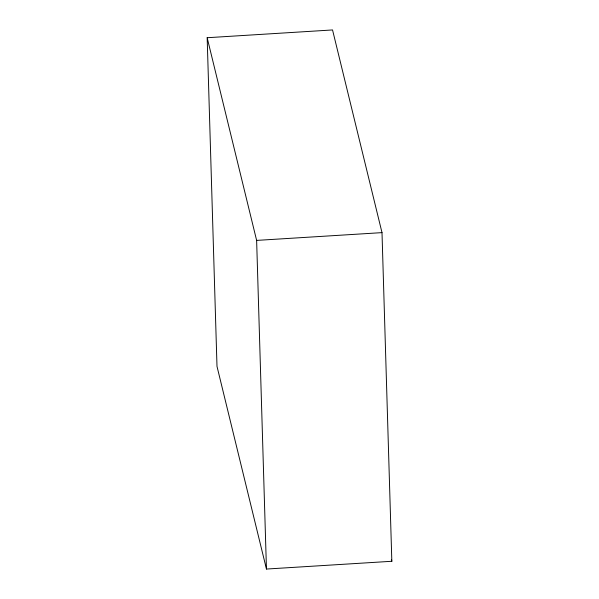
<?xml version="1.0" encoding="UTF-8"?>
<svg xmlns="http://www.w3.org/2000/svg" width="599" height="599" viewBox="0 0 599 599"><rect width="100%" height="100%" fill="white"/><g stroke="black" fill="none" stroke-linecap="round" stroke-linejoin="round"><path stroke-width="0.9" d="M207.164 37.722L332.542 29.95L382.005 232.629L391.836 561.278L266.458 569.05L216.995 366.371L207.164 37.722L256.627 240.401L266.458 569.05M256.627 240.401L382.005 232.629M391.394 559.459L391.836 561.278"/></g></svg>
